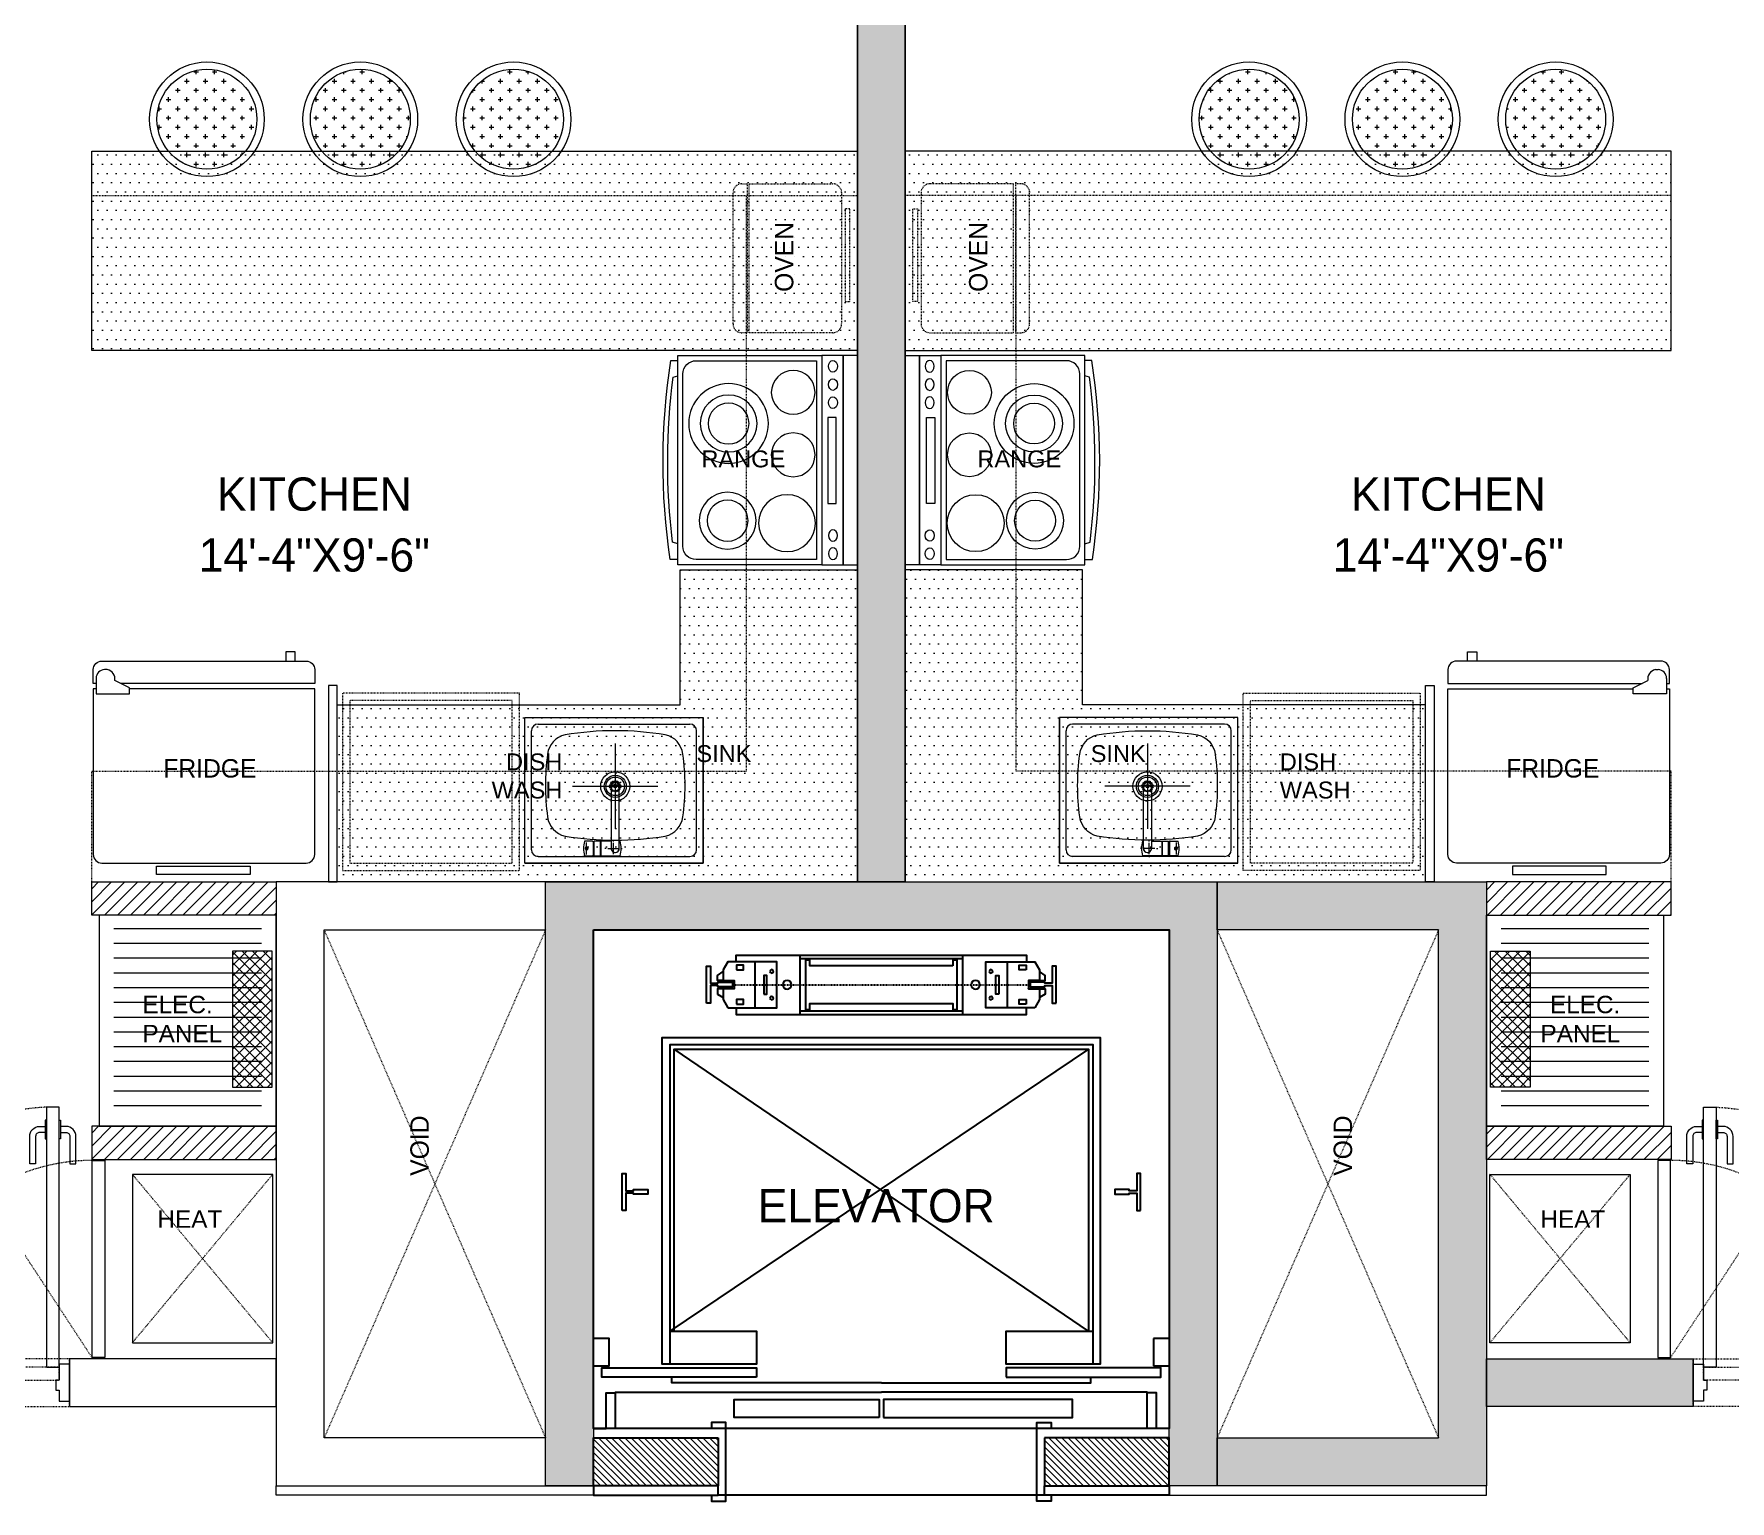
# Model space of a CAD drawing. Header units: inches. Extents: x 0 to 2865, y 0 to 4378.
# Drawn here: x 1393 to 1622.8, y 3998.7 to 4197.4 of the extents above; entities that cross this region are included whole.
import ezdxf

# ---------------------------------------------------------------- set-up
doc = ezdxf.new("R2010")
doc.units = ezdxf.units.IN
doc.linetypes.add('CLINE', pattern=[1.05, 0.6, -0.125, 0.2, -0.125])
doc.linetypes.add('HIDDEN', pattern=[0.375, 0.25, -0.125])
for name, color, linetype in [('A-ELEVATOR', 9, 'Continuous'), ('A-WALL-EXTR', 2, 'Continuous'), ('A-WALL-INTR', 4, 'Continuous'), ('I-FURN', 8, 'Continuous'), ('I-Furn Text', 7, 'Continuous'), ('TTEXT', 7, 'Continuous')]:
    doc.layers.add(name, color=color, linetype=linetype)
for name, color, linetype, lineweight in [('A-WALL', 113, 'Continuous', 9), ('I-DOOR', 6, 'Continuous', 20), ('I-FIXTURE', 8, 'Continuous', 5), ('l-FIXTURE', 7, 'Continuous', 5)]:
    doc.layers.add(name, color=color, linetype=linetype, lineweight=lineweight)
doc.styles.add('1 by 8 new', font='GOTHIC.TTF', dxfattribs={"height": 4.5})
doc.styles.add('A-ARCH-B01FL$0$Annotative', font='arial.ttf')
pattern_1 = [(135, (-3281.5114, 36102.94255), (-0.441941738, -0.441941738), [])]
pattern_2 = [(360, (737.8854, 8090.2524), (5e-16, 2), [])]
pattern_3 = [(0, (-2853.3703, 3233.5516), (0.625, 1.25), [0, -1.25])]
pattern_4 = [(0, (-2850.0593, 3233.5516), (0.625, 1.25), [0, -1.25])]
pattern_5 = [(0, (-18856.601, 1968.5497), (1.25, 1.25), [0.625, -1.875]), (90, (-18856.2885, 1968.2372), (-1.25, 1.25), [0.625, -1.875])]
pattern_6 = [(225, (-17595.7294, -287.9086), (0.88388348, -0.88388348), [])]
pattern_7 = [(45, (-1260.5484, 3242.0014), (-0.70710678, 0.70710678), []), (135, (-1260.5484, 3242.0014), (-0.70710678, -0.70710678), [])]
pattern_8 = [(225, (-17595.7294, -254.8259), (0.88388348, -0.88388348), [])]

# ---------------------------------------------------------------- blocks, each defined once
blk = doc.blocks.new('D2')
at = {"layer": 'A-WALL-EXTR', "color": 8, "linetype": 'HIDDEN', "lineweight": 5, "ltscale": 0.1, "transparency": 33554636}
for points in [[(0.35, 32.35), (0.35, 34.84), (0.2, 34.84), (0.2, 32.35)], [(2.1, 1.39), (2.1, 36.61), (0.35, 36.61), (0.35, 1.39)], [(2.1, 32.35), (2.1, 34.84), (2.25, 34.84), (2.25, 32.35)]]:
    blk.add_lwpolyline(points, close=True, dxfattribs=at)
for points in [[(0.2, 33.19), (-0.58, 33.19, 0.414214), (-1.1, 32.67), (-1.1, 28.92), (-1.92, 28.92), (-1.92, 32.67, -0.414214), (-0.58, 34), (0.2, 34)], [(2.25, 33.19), (3.02, 33.19, -0.414214), (3.54, 32.67), (3.54, 28.92), (4.36, 28.92), (4.36, 32.67, 0.414214), (3.02, 34), (2.25, 34)]]:
    blk.add_lwpolyline(points, format="xyb", dxfattribs=at)
blk.add_arc((2.07, 1.31), 35.3, 2.9704, 89.9487, dxfattribs=at)
at = {"layer": 'I-DOOR', "color": 6, "lineweight": 5, "transparency": 33554636}
for points in [[(0.35, 36.61), (0.35, 36.14), (-1.01, 36.14), (-1.01, 36.61), (-2.5, 36.61), (-2.5, 38), (2.5, 38), (2.5, 36.61)], [(2.1, 1.39), (37.31, 1.39), (37.31, 3.14), (2.1, 3.14)], [(33.05, 3.14), (35.54, 3.14), (35.54, 3.29), (33.05, 3.29)], [(0.35, 1.39), (0.35, 1.86), (-1.01, 1.86), (-1.01, 1.39), (-2.5, 1.39), (-2.5, 0), (2.5, 0), (2.5, 1.39)], [(33.05, 1.39), (35.54, 1.39), (35.54, 1.24), (33.05, 1.24)]]:
    blk.add_lwpolyline(points, close=True, dxfattribs=at)
for points in [[(33.89, 3.29), (33.89, 4.07, 0.414214), (33.37, 4.59), (29.63, 4.59), (29.63, 5.4), (33.37, 5.4, -0.414214), (34.71, 4.07), (34.71, 3.29)], [(33.89, 1.24), (33.89, 0.46, -0.414214), (33.37, -0.05), (29.63, -0.05), (29.63, -0.87), (33.37, -0.87, 0.414214), (34.71, 0.46), (34.71, 1.24)]]:
    blk.add_lwpolyline(points, format="xyb", dxfattribs=at)
blk = doc.blocks.new('ELEV_CWT')
at = {"linetype": 'Continuous'}
for p, q in [((-434.5, 79), (-434.5, -79)), ((-279.5, 102), (-279.5, -102)), ((-279.5, 90), (279.5, 90)), ((279.5, -102), (279.5, 102)), ((434.5, 79), (434.5, -79)), ((-279.5, -90), (279.5, -90))]:
    blk.add_line(p, q, dxfattribs=at)
at = {"linetype": 'CLINE'}
blk.add_line((-512.5, 0), (512.5, 0), dxfattribs=at)
for points in [[(-601.5, 63), (-601.5, -64), (-588.5, -64), (-588.5, -5), (-562.5, -5), (-562.5, -9), (-512.5, -9), (-512.5, 7), (-562.5, 7), (-562.5, 3), (-588.5, 3), (-588.5, 63)], [(-528.5, 79), (-359.5, 79), (-359.5, -79), (-528.5, -79), (-544.5, -51), (-544.5, -14), (-506.5, -14), (-506.5, 14), (-544.5, 14), (-544.5, 51), (-528.5, 79)], [(-498.5, 67), (-474.5, 67), (-474.5, 51), (-498.5, 51)], [(528.5, 79), (359.5, 79), (359.5, -79), (528.5, -79), (544.5, -51), (544.5, -14), (506.5, -14), (506.5, 14), (544.5, 14), (544.5, 51), (528.5, 79)], [(498.5, 67), (474.5, 67), (474.5, 51), (498.5, 51)], [(601.5, 63), (601.5, -64), (588.5, -64), (588.5, -5), (562.5, -5), (562.5, -9), (512.5, -9), (512.5, 7), (562.5, 7), (562.5, 3), (588.5, 3), (588.5, 63)], [(-404.5, 32), (-394.5, 32), (-394.5, -32), (-404.5, -32)], [(404.5, 32), (394.5, 32), (394.5, -32), (404.5, -32)], [(-498.5, -51), (-474.5, -51), (-474.5, -67), (-498.5, -67)], [(498.5, -51), (474.5, -51), (474.5, -67), (498.5, -67)]]:
    blk.add_lwpolyline(points, close=True)
for points in [[(-499.5, 79), (-499.5, 102), (499.5, 102), (499.5, 79)], [(-544.5, 14), (-563.5, 14), (-563.5, 32), (-544.5, 44)], [(544.5, 14), (563.5, 14), (563.5, 32), (544.5, 44)], [(-544.5, -14), (-563.5, -14), (-563.5, -32), (-544.5, -45)], [(544.5, -14), (563.5, -14), (563.5, -32), (544.5, -45)], [(-499.5, -79), (-499.5, -102), (499.5, -102), (499.5, -79)]]:
    blk.add_lwpolyline(points)
at = {"linetype": 'Continuous'}
blk.add_lwpolyline([(245.5, -65), (-246.5, -65), (-246.5, -85), (-261.5, -85), (-261.5, 85), (-246.5, 85), (-246.5, 65), (245.5, 65), (245.5, 85), (260.5, 85), (260.5, -85), (245.5, -85)], close=True, dxfattribs=at)
for centre, radius in [((-377.5, 46), 6), ((-324.5, 0), 15), ((324.5, 0), 15), ((377.5, 46), 6), ((-377.5, -46), 6), ((377.5, -46), 6)]:
    blk.add_circle(centre, radius, dxfattribs=at)
for centre, start, end in [((-507.5, 13), 0, 90), ((507.5, 13), 90, 180), ((-507.5, -13), 270, 0), ((507.5, -13), 180, 270)]:
    blk.add_arc(centre, 1, start, end, dxfattribs=at)
blk = doc.blocks.new('range')
at = {"layer": 'I-FIXTURE', "lineweight": 5}
for points in [[(-15, 0), (15, 0), (15, -2.04), (-15, -2.04)], [(-15, -2.04), (15, -2.04), (15, -5.11), (-15, -5.11)], [(-15, -25.76), (15, -25.76), (15, -5.11), (-15, -5.11)]]:
    blk.add_lwpolyline(points, close=True, dxfattribs=at)
at = {"layer": 'I-FIXTURE', "color": 8, "lineweight": 5}
blk.add_lwpolyline([(-6.21, -3.03), (6.11, -3.03), (6.11, -4.23), (-6.21, -4.23)], close=True, dxfattribs=at)
at = {"layer": 'I-FIXTURE', "lineweight": 5}
blk.add_lwpolyline([(-12.36, -25.02), (12.36, -25.02, 0.414214), (14.26, -23.12), (14.26, -5.85), (-14.26, -5.85), (-14.26, -23.12, 0.414214)], format="xyb", close=True, dxfattribs=at)
for points in [[(-14.26, -25.76), (-14.27, -26.83, 0.076117), (14.3, -26.74, -0.006797), (14.3, -25.76, -1.314356)], [(-12, -25.76), (-11.78, -26.49, 0.063439), (11.91, -26.41), (12.07, -25.76)]]:
    blk.add_lwpolyline(points, format="xyb", dxfattribs=at)
at = {"layer": 'I-FIXTURE', "color": 8, "lineweight": 5}
for centre, radius in [((-9.04, -10.08), 4.08), ((0.76, -9.2), 3.14), ((9.71, -9.2), 3.14), ((-8.68, -18.61), 4.08), ((5.25, -18.47), 5.72), ((5.25, -18.47), 4.08), ((-8.68, -18.61), 2.93), ((5.25, -18.47), 2.93)]:
    blk.add_circle(centre, radius, dxfattribs=at)
for centre in [(-13.41, -3.51), (-10.81, -3.51)]:
    blk.add_ellipse(centre, major_axis=(-0.834, 0), ratio=0.773413, dxfattribs=at)
at = {"layer": 'I-FIXTURE', "color": 8, "lineweight": 5, "extrusion": (0, 0, -1)}
for centre in [(8.24, -3.51), (10.84, -3.51), (13.45, -3.51)]:
    blk.add_ellipse(centre, major_axis=(0.834, 0), ratio=0.773413, dxfattribs=at)

msp = doc.modelspace()

# ---------------------------------------------------------------- hatches: boundary and pattern name
at = {"layer": 'A-WALL', "lineweight": 5, "transparency": 33554636}
h = msp.add_hatch(color=8, dxfattribs=at)
h.dxf.hatch_style = 1
h.paths.add_polyline_path([(1504.55, 4316.97), (1511.05, 4316.97), (1511.05, 4082.55), (1504.55, 4082.55)])
h = msp.add_hatch(color=8, dxfattribs=at)
h.dxf.hatch_style = 1
h.paths.add_polyline_path([(1511.05, 4316.97), (1504.55, 4316.97), (1504.55, 4082.55), (1511.05, 4082.55)])
h = msp.add_hatch(dxfattribs=at)
h.set_pattern_fill('ANSI31', color=8, scale=10, angle=180)
h.set_pattern_definition(pattern_8)
h.paths.add_polyline_path([(1425.8, 4082.55), (1425.8, 4078.05), (1400.8, 4078.05), (1400.8, 4082.55)])
h = msp.add_hatch(color=8, dxfattribs=at)
h.dxf.hatch_style = 1
h.paths.add_polyline_path([(1468.8, 4000.74), (1462.3, 4000.74), (1462.3, 4082.55), (1553.3, 4082.55), (1553.3, 4000.74), (1546.8, 4000.74), (1546.8, 4076.05), (1468.8, 4076.05)])
h = msp.add_hatch(color=8, dxfattribs=at)
h.dxf.hatch_style = 1
h.paths.add_polyline_path([(1553.3, 4082.55), (1589.8, 4082.55), (1589.8, 4000.74), (1553.3, 4000.74), (1553.3, 4007.24), (1583.3, 4007.24), (1583.3, 4076.05), (1553.3, 4076.05)])
h = msp.add_hatch(dxfattribs=at)
h.set_pattern_fill('ANSI31', color=8, scale=10, angle=180)
h.set_pattern_definition(pattern_8)
h.paths.add_polyline_path([(1589.8, 4082.55), (1589.8, 4078.05), (1614.8, 4078.05), (1614.8, 4082.55)])
h = msp.add_hatch(dxfattribs=at)
h.set_pattern_fill('ANSI31', color=8, scale=10, angle=180)
h.set_pattern_definition(pattern_6)
h.paths.add_polyline_path([(1425.8, 4044.97), (1425.8, 4049.47), (1400.8, 4049.47), (1400.8, 4044.97)])
h = msp.add_hatch(dxfattribs=at)
h.set_pattern_fill('ANSI31', color=8, scale=10, angle=180)
h.set_pattern_definition(pattern_6)
h.paths.add_polyline_path([(1589.8, 4044.97), (1589.8, 4049.47), (1614.8, 4049.47), (1614.8, 4044.97)])
h = msp.add_hatch(color=8, dxfattribs=at)
h.dxf.hatch_style = 1
h.paths.add_polyline_path([(1589.8, 4017.97), (1617.8, 4017.97), (1617.8, 4011.47), (1589.8, 4011.47)])
h = msp.add_hatch(dxfattribs=at)
h.set_pattern_fill('ANSI31', color=8, scale=5, angle=90)
h.set_pattern_definition(pattern_1)
h.paths.add_polyline_path([(1485.69, 4007.24), (1485.69, 4000.74), (1468.8, 4000.74), (1468.8, 4007.24)])
h = msp.add_hatch(dxfattribs=at)
h.set_pattern_fill('ANSI31', color=8, scale=5, angle=90)
h.set_pattern_definition(pattern_1)
h.paths.add_polyline_path([(1529.91, 4007.24), (1529.91, 4000.74), (1546.8, 4000.74), (1546.8, 4007.24)])
at = {"layer": 'A-WALL-EXTR', "linetype": 'HIDDEN', "lineweight": 5, "ltscale": 0.1, "transparency": 33554636}
h = msp.add_hatch(dxfattribs=at)
h.set_pattern_fill('_USER', color=8, angle=45, double=1, pattern_type=0)
h.set_pattern_definition(pattern_7)
h.paths.add_polyline_path([(1419.88, 4054.77), (1425.24, 4054.77), (1425.24, 4073.17), (1419.88, 4073.17)])
h = msp.add_hatch(dxfattribs=at)
h.set_pattern_fill('_USER', color=8, angle=45, double=1, pattern_type=0)
h.set_pattern_definition(pattern_7)
h.paths.add_polyline_path([(1595.72, 4054.77), (1590.36, 4054.77), (1590.36, 4073.17), (1595.72, 4073.17)])
at = {"layer": 'I-DOOR', "lineweight": 5, "transparency": 33554636}
h = msp.add_hatch(dxfattribs=at)
h.set_pattern_fill('CROSS', color=8, scale=5)
h.set_pattern_definition(pattern_5)
edge = h.paths.add_edge_path()
edge.add_arc((1416.42, 4185.88), 6.77, 0, 360)
h = msp.add_hatch(dxfattribs=at)
h.set_pattern_fill('CROSS', color=8, scale=5)
h.set_pattern_definition(pattern_5)
edge = h.paths.add_edge_path()
edge.add_arc((1437.2, 4185.88), 6.77, 0, 360)
h = msp.add_hatch(dxfattribs=at)
h.set_pattern_fill('CROSS', color=8, scale=5)
h.set_pattern_definition(pattern_5)
edge = h.paths.add_edge_path()
edge.add_arc((1457.97, 4185.88), 6.77, 0, 360)
h = msp.add_hatch(dxfattribs=at)
h.set_pattern_fill('CROSS', color=8, scale=5)
h.set_pattern_definition(pattern_5)
edge = h.paths.add_edge_path()
edge.add_arc((1557.63, 4185.88), 6.77, 0, 360)
h = msp.add_hatch(dxfattribs=at)
h.set_pattern_fill('CROSS', color=8, scale=5)
h.set_pattern_definition(pattern_5)
edge = h.paths.add_edge_path()
edge.add_arc((1578.4, 4185.88), 6.77, 0, 360)
h = msp.add_hatch(dxfattribs=at)
h.set_pattern_fill('CROSS', color=8, scale=5)
h.set_pattern_definition(pattern_5)
edge = h.paths.add_edge_path()
edge.add_arc((1599.17, 4185.88), 6.77, 0, 360)
at = {"layer": 'I-FURN', "lineweight": 5, "transparency": 33554636}
h = msp.add_hatch(dxfattribs=at)
h.set_pattern_fill('DOTS', color=8, scale=20, double=1)
h.set_pattern_definition(pattern_3)
h.paths.add_polyline_path([(1504.55, 4154.55), (1480.55, 4154.55), (1400.8, 4154.55), (1400.8, 4181.55), (1504.55, 4181.55)])
h = msp.add_hatch(dxfattribs=at)
h.set_pattern_fill('DOTS', color=8, scale=20, double=1)
h.set_pattern_definition(pattern_3)
h.paths.add_polyline_path([(1511.05, 4154.55), (1535.05, 4154.55), (1614.8, 4154.55), (1614.8, 4181.55), (1511.05, 4181.55)])
h = msp.add_hatch(dxfattribs=at)
h.set_pattern_fill('DOTS', color=8, scale=20, double=1)
h.set_pattern_definition(pattern_4)
h.paths.add_polyline_path([(1434.05, 4106.55), (1480.55, 4106.55), (1480.55, 4124.86), (1504.55, 4124.86), (1504.55, 4082.55), (1434.05, 4082.55)])
h = msp.add_hatch(dxfattribs=at)
h.set_pattern_fill('DOTS', color=8, scale=20, double=1)
h.set_pattern_definition(pattern_4)
h.paths.add_polyline_path([(1581.55, 4106.55), (1535.05, 4106.55), (1535.05, 4124.86), (1511.05, 4124.86), (1511.05, 4082.55), (1581.55, 4082.55)])
h = msp.add_hatch(dxfattribs=at)
h.set_pattern_fill('_USER', color=8, scale=2, pattern_type=0)
h.set_pattern_definition(pattern_2)
h.paths.add_polyline_path([(1423.8, 4050.74), (1423.8, 4076.47), (1403.8, 4076.47), (1403.8, 4050.74)])
h = msp.add_hatch(dxfattribs=at)
h.set_pattern_fill('_USER', color=8, scale=2, pattern_type=0)
h.set_pattern_definition(pattern_2)
h.paths.add_polyline_path([(1591.8, 4050.74), (1591.8, 4076.47), (1611.8, 4076.47), (1611.8, 4050.74)])

# ---------------------------------------------------------------- linework, layer by layer
at = {"layer": 'A-ELEVATOR', "color": 8, "transparency": 33554636}
for p, q in [((1468.8, 4008.52), (1468.8, 4076.05)), ((1535.89, 4059.89), (1479.12, 4021.71)), ((1535.89, 4021.71), (1479.71, 4059.89)), ((1546.8, 4020.72), (1544.67, 4020.72)), ((1544.67, 4020.72), (1544.67, 4016.98)), ((1544.67, 4016.98), (1546.8, 4016.98)), ((1529.91, 3999.47), (1485.69, 3999.47))]:
    msp.add_line(p, q, dxfattribs=at)
for points in [[(1479.12, 4021.71), (1490.89, 4021.71), (1490.89, 4017.22), (1478.1, 4017.22), (1478.1, 4061.5), (1537.46, 4061.5), (1537.46, 4017.22), (1524.71, 4017.22), (1524.71, 4021.71), (1536.48, 4021.71)], [(1536.48, 4017.18), (1536.48, 4060.48), (1479.12, 4060.48), (1479.12, 4017.22)], [(1479.71, 4021.71), (1479.71, 4059.89), (1535.89, 4059.89), (1535.89, 4021.71)], [(1468.8, 4016.98), (1470.92, 4016.98), (1470.92, 4020.72), (1468.8, 4020.72)], [(1507.8, 4014.7), (1479.4, 4014.7), (1479.4, 4015.45)], [(1507.8, 4014.7), (1536.2, 4014.7), (1536.2, 4015.45)], [(1468.8, 4008.52), (1470.53, 4008.52), (1470.53, 4013.32), (1471.79, 4013.32)], [(1471.79, 4008.52), (1471.79, 4013.44), (1507.8, 4013.44)], [(1543.81, 4008.52), (1543.81, 4013.44), (1507.8, 4013.44)], [(1546.8, 4008.52), (1545.07, 4008.52), (1545.07, 4013.32), (1543.81, 4013.32)]]:
    msp.add_lwpolyline(points, dxfattribs=at)
for points in [[(1472.66, 4038.05), (1472.66, 4043.05), (1473.18, 4043.05), (1473.18, 4040.72), (1474.2, 4040.72), (1474.2, 4040.88), (1476.17, 4040.88), (1476.17, 4040.25), (1474.2, 4040.25), (1474.2, 4040.41), (1473.18, 4040.41), (1473.18, 4038.05)], [(1542.93, 4038.05), (1542.93, 4043.05), (1542.42, 4043.05), (1542.42, 4040.72), (1541.4, 4040.72), (1541.4, 4040.88), (1539.43, 4040.88), (1539.43, 4040.25), (1541.4, 4040.25), (1541.4, 4040.41), (1542.42, 4040.41), (1542.42, 4038.05)], [(1490.89, 4015.45), (1469.91, 4015.45), (1469.91, 4016.71), (1490.89, 4016.71)], [(1524.71, 4015.45), (1545.69, 4015.45), (1545.69, 4016.71), (1524.71, 4016.71)], [(1507.52, 4009.98), (1487.88, 4009.98), (1487.88, 4012.42), (1507.52, 4012.42)], [(1508.08, 4009.98), (1533.72, 4009.98), (1533.72, 4012.42), (1508.08, 4012.42)]]:
    msp.add_lwpolyline(points, close=True, dxfattribs=at)
at = {"layer": 'A-WALL', "color": 8, "lineweight": 5, "transparency": 33554636}
for points in [[(1504.55, 4316.97), (1511.05, 4316.97), (1511.05, 4082.55), (1504.55, 4082.55)], [(1511.05, 4316.97), (1504.55, 4316.97), (1504.55, 4082.55), (1511.05, 4082.55)], [(1425.8, 4082.55), (1425.8, 4078.05), (1400.8, 4078.05), (1400.8, 4082.55)], [(1589.8, 4082.55), (1589.8, 4078.05), (1614.8, 4078.05), (1614.8, 4082.55)], [(1425.8, 4044.97), (1425.8, 4049.47), (1400.8, 4049.47), (1400.8, 4044.97)], [(1589.8, 4044.97), (1589.8, 4049.47), (1614.8, 4049.47), (1614.8, 4044.97)], [(1425.8, 4017.97), (1397.8, 4017.97), (1397.8, 4011.47), (1425.8, 4011.47)], [(1589.8, 4017.97), (1617.8, 4017.97), (1617.8, 4011.47), (1589.8, 4011.47)], [(1425.8, 4000.74), (1468.8, 4000.74), (1468.8, 3999.47), (1425.8, 3999.47)], [(1589.8, 4000.74), (1546.8, 4000.74), (1546.8, 3999.47), (1589.8, 3999.47)]]:
    msp.add_lwpolyline(points, close=True, dxfattribs=at)
for points in [[(1462.3, 4082.55), (1425.8, 4082.55), (1425.8, 4000.74), (1462.3, 4000.74), (1462.3, 4007.24), (1432.3, 4007.24), (1432.3, 4076.05), (1462.3, 4076.05), (1462.3, 4082.55)], [(1553.3, 4082.55), (1589.8, 4082.55), (1589.8, 4000.74), (1553.3, 4000.74), (1553.3, 4007.24), (1583.3, 4007.24), (1583.3, 4076.05), (1553.3, 4076.05), (1553.3, 4082.55)]]:
    msp.add_lwpolyline(points, dxfattribs=at)
at = {"layer": 'A-WALL', "color": 8, "transparency": 33554636}
msp.add_lwpolyline([(1468.8, 4000.74), (1462.3, 4000.74), (1462.3, 4082.55), (1553.3, 4082.55), (1553.3, 4000.74), (1546.8, 4000.74), (1546.8, 4076.05), (1468.8, 4076.05)], close=True, dxfattribs=at)
at = {"layer": 'A-WALL-EXTR', "color": 8, "linetype": 'HIDDEN', "lineweight": 5, "ltscale": 0.1, "transparency": 33554636}
for p, q in [((1400.8, 4175.55), (1504.55, 4175.55)), ((1614.8, 4175.55), (1511.05, 4175.55)), ((1432.3, 4076.05), (1462.3, 4007.24)), ((1462.3, 4076.05), (1432.3, 4007.24)), ((1583.3, 4076.05), (1553.3, 4007.24)), ((1553.3, 4076.05), (1583.3, 4007.24)), ((1406.32, 4020.13), (1425.33, 4042.94)), ((1425.33, 4020.13), (1406.32, 4042.94)), ((1609.27, 4020.13), (1590.26, 4042.94)), ((1590.26, 4020.13), (1609.27, 4042.94))]:
    msp.add_line(p, q, dxfattribs=at)
for points in [[(1489.6, 4156.95), (1488.9, 4156.95, -0.414214), (1487.7, 4158.15), (1487.7, 4175.94, -0.414214), (1488.9, 4177.14), (1489.6, 4177.14)], [(1501.21, 4156.95), (1489.87, 4156.95), (1489.87, 4177.14), (1501.21, 4177.14, -0.414214), (1502.41, 4175.94), (1502.41, 4158.15, -0.414214)], [(1514.38, 4156.95), (1525.73, 4156.95), (1525.73, 4177.14), (1514.38, 4177.14, 0.414214), (1513.19, 4175.94), (1513.19, 4158.15, 0.414214)], [(1526, 4156.95), (1526.7, 4156.95, 0.414214), (1527.89, 4158.15), (1527.89, 4175.94, 0.414214), (1526.7, 4177.14), (1526, 4177.14)]]:
    msp.add_lwpolyline(points, format="xyb", close=True, dxfattribs=at)
for points in [[(1400.8, 4082.55), (1400.8, 4097.55), (1489.55, 4097.55), (1489.55, 4175.55)], [(1614.8, 4082.55), (1614.8, 4097.55), (1526.05, 4097.55), (1526.05, 4175.55)]]:
    msp.add_lwpolyline(points, dxfattribs=at)
for points in [[(1502.9, 4161.2), (1503.54, 4161.2), (1503.54, 4173.74), (1502.9, 4173.74)], [(1512.7, 4161.2), (1512.06, 4161.2), (1512.06, 4173.74), (1512.7, 4173.74)], [(1397.8, 4017.97), (1359.8, 4017.97), (1359.8, 4011.47), (1397.8, 4011.47)], [(1617.8, 4017.97), (1655.8, 4017.97), (1655.8, 4011.47), (1617.8, 4011.47)]]:
    msp.add_lwpolyline(points, close=True, dxfattribs=at)
at = {"layer": 'A-WALL-EXTR', "color": 8, "linetype": 'HIDDEN', "lineweight": 5, "ltscale": 0.1, "transparency": 33554636, "elevation": 0}
for points in [[(1434.77, 4108.12), (1434.77, 4084.12), (1458.77, 4084.12), (1458.77, 4108.12)], [(1435.77, 4107.12), (1435.77, 4085.12), (1457.77, 4085.12), (1457.77, 4107.12)], [(1580.83, 4108.12), (1580.83, 4084.12), (1556.83, 4084.12), (1556.83, 4108.12)], [(1579.83, 4107.12), (1579.83, 4085.12), (1557.83, 4085.12), (1557.83, 4107.12)]]:
    msp.add_lwpolyline(points, close=True, dxfattribs=at)
at = {"layer": 'A-WALL-EXTR', "color": 8, "linetype": 'HIDDEN', "lineweight": 5, "ltscale": 0.1, "transparency": 33554636}
for points in [[(1400.85, 4018.12), (1386.27, 4040.36, -0.149888), (1400.85, 4044.83, -1.014959)], [(1614.75, 4018.12), (1629.33, 4040.36, 0.149888), (1614.75, 4044.83, 1.014959)]]:
    msp.add_lwpolyline(points, format="xyb", dxfattribs=at)
at = {"layer": 'A-WALL-INTR', "color": 8, "transparency": 33554636}
for points in [[(1484.77, 3999.47), (1484.77, 3998.68), (1486.74, 3998.68), (1486.74, 4009.31), (1484.77, 4009.31), (1484.77, 4008.52)], [(1530.83, 3999.47), (1530.83, 3998.68), (1528.86, 3998.68), (1528.86, 4009.31), (1530.83, 4009.31), (1530.83, 4008.52)]]:
    msp.add_lwpolyline(points, dxfattribs=at)
for points in [[(1485.69, 4007.24), (1485.69, 4000.74), (1468.8, 4000.74), (1468.8, 4007.24)], [(1529.91, 4007.24), (1529.91, 4000.74), (1546.8, 4000.74), (1546.8, 4007.24)], [(1485.69, 3999.47), (1485.69, 4000.74), (1468.8, 4000.74), (1468.8, 3999.47)], [(1529.91, 3999.47), (1529.91, 4000.74), (1546.8, 4000.74), (1546.8, 3999.47)]]:
    msp.add_lwpolyline(points, close=True, dxfattribs=at)
at = {"layer": 'Defpoints', "color": 8, "transparency": 33554636}
msp.add_lwpolyline([(1468.8, 4076.05), (1546.8, 4076.05), (1546.8, 4008.52), (1468.8, 4008.52)], close=True, dxfattribs=at)
at = {"layer": 'I-DOOR', "color": 8, "lineweight": 5, "transparency": 33554636}
for points in [[(1402.6, 4044.83), (1402.6, 4018.12), (1400.85, 4018.12), (1400.85, 4044.83)], [(1613, 4044.83), (1613, 4018.12), (1614.75, 4018.12), (1614.75, 4044.83)]]:
    msp.add_lwpolyline(points, close=True, dxfattribs=at)
for centre in [(1416.42, 4185.88), (1437.2, 4185.88), (1457.97, 4185.88), (1557.63, 4185.88), (1578.4, 4185.88), (1599.17, 4185.88)]:
    msp.add_circle(centre, 6.77, dxfattribs=at)
at = {"layer": 'I-FIXTURE', "color": 8, "lineweight": 5, "transparency": 33554636, "elevation": 0}
for points in [[(1422.27, 4084.69), (1422.27, 4083.56), (1409.59, 4083.56), (1409.59, 4084.69)], [(1593.32, 4084.69), (1593.32, 4083.56), (1606.01, 4083.56), (1606.01, 4084.69)]]:
    msp.add_lwpolyline(points, close=True, dxfattribs=at)
at = {"layer": 'I-FURN', "color": 8, "lineweight": 5, "transparency": 33554636}
for p, q in [((1401.4, 4110.13, 0), (1401.4, 4108.06, 0)), ((1402.9, 4111.33, 0), (1402.54, 4111.34, 0)), ((1405.93, 4108.84, 0), (1403.95, 4109.83, 0)), ((1609.66, 4108.84, 0), (1611.65, 4109.83, 0)), ((1612.69, 4111.33, 0), (1613.06, 4111.34, 0)), ((1614.2, 4110.13, 0), (1614.2, 4108.06, 0)), ((1401.4, 4108.06, 0), (1405.93, 4108.06, 0)), ((1405.93, 4108.06, 0), (1405.93, 4108.84, 0)), ((1609.66, 4108.06, 0), (1609.66, 4108.84, 0)), ((1614.2, 4108.06, 0), (1609.66, 4108.06, 0))]:
    msp.add_line(p, q, dxfattribs=at)
for points in [[(1504.55, 4154.55), (1504.55, 4154.55), (1480.55, 4154.55), (1480.55, 4154.55), (1400.8, 4154.55), (1400.8, 4181.55), (1504.55, 4181.55)], [(1511.05, 4154.55), (1511.05, 4154.55), (1535.05, 4154.55), (1535.05, 4154.55), (1614.8, 4154.55), (1614.8, 4181.55), (1511.05, 4181.55)], [(1432.89, 4082.55), (1434.05, 4082.55), (1434.05, 4109.15), (1432.89, 4109.15)], [(1582.71, 4082.55), (1581.55, 4082.55), (1581.55, 4109.15), (1582.71, 4109.15)], [(1483.67, 4104.83), (1483.67, 4085.1), (1459.49, 4085.1), (1459.49, 4104.83)], [(1531.93, 4104.83), (1531.93, 4085.1), (1556.11, 4085.1), (1556.11, 4104.83)], [(1425.8, 4049.47), (1425.8, 4078.05), (1401.8, 4078.05), (1401.8, 4049.47)], [(1589.8, 4049.47), (1589.8, 4078.05), (1613.8, 4078.05), (1613.8, 4049.47)], [(1419.88, 4054.77), (1425.24, 4054.77), (1425.24, 4073.17), (1419.88, 4073.17)], [(1595.72, 4054.77), (1590.36, 4054.77), (1590.36, 4073.17), (1595.72, 4073.17)], [(1406.32, 4020.13), (1425.33, 4020.13), (1425.33, 4042.94), (1406.32, 4042.94)], [(1609.27, 4020.13), (1590.26, 4020.13), (1590.26, 4042.94), (1609.27, 4042.94)]]:
    msp.add_lwpolyline(points, close=True, dxfattribs=at)
for points in [[(1434.05, 4106.55), (1480.55, 4106.55), (1480.55, 4124.86), (1504.55, 4124.86), (1504.55, 4082.55), (1434.05, 4082.55), (1434.05, 4106.55)], [(1581.55, 4106.55), (1535.05, 4106.55), (1535.05, 4124.86), (1511.05, 4124.86), (1511.05, 4082.55), (1581.55, 4082.55), (1581.55, 4106.55)]]:
    msp.add_lwpolyline(points, dxfattribs=at)
at = {"layer": 'I-FURN', "color": 8, "lineweight": 5, "transparency": 33554636, "elevation": 0}
for points in [[(1401.4, 4109.44), (1401.02, 4109.44), (1401.02, 4111.32, -0.414214), (1402.16, 4112.47), (1429.87, 4112.47, -0.414214), (1431.02, 4111.32), (1431.02, 4109.44), (1431.02, 4109.44)], [(1614.2, 4109.44), (1614.58, 4109.44), (1614.58, 4111.32, 0.414214), (1613.43, 4112.47), (1585.73, 4112.47, 0.414214), (1584.58, 4111.32), (1584.58, 4109.44), (1584.58, 4109.44)], [(1401.4, 4108.73), (1401.02, 4108.73), (1401.02, 4086.27, 0.414214), (1402.16, 4085.12), (1429.87, 4085.12, 0.414214), (1431.02, 4086.27), (1431.02, 4108.73), (1431.02, 4108.73)], [(1614.2, 4108.73), (1614.58, 4108.73), (1614.58, 4086.27, -0.414214), (1613.43, 4085.12), (1585.73, 4085.12, -0.414214), (1584.58, 4086.27), (1584.58, 4108.73), (1584.58, 4108.73)]]:
    msp.add_lwpolyline(points, format="xyb", dxfattribs=at)
for points in [[(1427.1, 4113.72), (1427.1, 4112.47), (1428.36, 4112.47), (1428.36, 4113.72)], [(1588.5, 4113.72), (1588.5, 4112.47), (1587.24, 4112.47), (1587.24, 4113.72)]]:
    msp.add_lwpolyline(points, close=True, dxfattribs=at)
for points in [[(1431.02, 4109.44), (1404.73, 4109.44)], [(1584.58, 4109.44), (1610.87, 4109.44)], [(1431.02, 4108.73), (1405.93, 4108.73)], [(1584.58, 4108.73), (1609.66, 4108.73)]]:
    msp.add_lwpolyline(points, dxfattribs=at)
at = {"layer": 'I-FURN', "color": 8, "lineweight": 5, "transparency": 33554636}
for centre in [(1416.42, 4185.88), (1437.2, 4185.88), (1457.97, 4185.88), (1557.63, 4185.88), (1578.4, 4185.88), (1599.17, 4185.88)]:
    msp.add_circle(centre, 7.77, dxfattribs=at)
for centre, radius, start, end in [((1402.65, 4110.09, 0), 1.25, 94.8447, 177.9952), ((1402.64, 4110.03, 0), 1.32, 351.1186, 78.4124), ((1612.96, 4110.03, 0), 1.32, 101.5876, 188.8814), ((1612.95, 4110.09, 0), 1.25, 2.0048, 85.1553)]:
    msp.add_arc(centre, radius, start, end, dxfattribs=at)
at = {"layer": 'l-FIXTURE', "color": 8, "lineweight": 5, "transparency": 33554636}
for p, q in [((1459.49, 4104.83), (1483.67, 4104.83)), ((1459.49, 4085.1), (1459.49, 4104.83)), ((1483.67, 4085.1), (1483.67, 4104.83)), ((1556.11, 4104.83), (1531.93, 4104.83)), ((1531.93, 4085.1), (1531.93, 4104.83)), ((1556.11, 4085.1), (1556.11, 4104.83)), ((1460.38, 4086.9), (1460.38, 4103.04)), ((1461.28, 4103.93), (1481.87, 4103.93)), ((1482.77, 4086.9), (1482.77, 4103.04)), ((1532.83, 4086.9), (1532.83, 4103.04)), ((1554.32, 4103.93), (1533.72, 4103.93)), ((1555.22, 4086.9), (1555.22, 4103.04)), ((1471.74, 4101.29), (1471.74, 4089.73)), ((1543.86, 4101.29), (1543.86, 4089.73)), ((1465.96, 4095.51), (1477.52, 4095.51)), ((1471.2, 4095.45), (1471.2, 4095.47)), ((1471.2, 4095.45), (1471.2, 4095.19)), ((1471.2, 4095.19), (1471.2, 4095.03)), ((1471.2, 4095.19), (1471.2, 4095.19)), ((1471.2, 4095.19), (1471.2, 4095.19)), ((1471.2, 4095.03), (1471.2, 4091.09)), ((1472.28, 4095.47), (1472.28, 4095.45)), ((1472.28, 4095.45), (1472.28, 4095.19)), ((1472.28, 4095.19), (1472.28, 4095.19)), ((1472.28, 4095.03), (1472.28, 4095.19)), ((1472.28, 4095.19), (1472.28, 4095.19)), ((1472.28, 4095.19), (1472.28, 4095.19)), ((1472.28, 4091.09), (1472.28, 4095.03)), ((1549.64, 4095.51), (1538.08, 4095.51)), ((1543.32, 4095.47), (1543.32, 4095.45)), ((1543.32, 4095.45), (1543.32, 4095.19)), ((1543.32, 4095.19), (1543.32, 4095.19)), ((1543.32, 4095.03), (1543.32, 4095.19)), ((1543.32, 4095.19), (1543.32, 4095.19)), ((1543.32, 4095.19), (1543.32, 4095.19)), ((1543.32, 4091.09), (1543.32, 4095.03)), ((1544.4, 4095.45), (1544.4, 4095.47)), ((1544.4, 4095.45), (1544.4, 4095.19)), ((1544.4, 4095.19), (1544.4, 4095.03)), ((1544.4, 4095.19), (1544.4, 4095.19)), ((1544.4, 4095.19), (1544.4, 4095.19)), ((1544.4, 4095.03), (1544.4, 4091.09)), ((1471.2, 4091.09), (1471.2, 4087.09)), ((1472.28, 4087.09), (1472.28, 4091.09)), ((1543.32, 4087.09), (1543.32, 4091.09)), ((1544.4, 4091.09), (1544.4, 4087.09)), ((1468.66, 4088.09), (1467.59, 4088.07)), ((1467.66, 4087.08), (1467.66, 4087.1)), ((1467.87, 4086.92), (1467.87, 4087.27)), ((1468.77, 4088.06), (1468.77, 4087.91)), ((1468.77, 4087.91), (1468.77, 4087.1)), ((1468.77, 4087.1), (1468.77, 4087.08)), ((1468.77, 4087.08), (1468.77, 4086.27)), ((1468.87, 4086.12), (1468.87, 4088.07)), ((1469.75, 4088.09), (1468.89, 4088.09)), ((1469.75, 4086.09), (1469.75, 4088.09)), ((1469.77, 4088.07), (1469.75, 4088.09)), ((1469.77, 4086.11), (1469.77, 4088.07)), ((1469.77, 4088.07), (1469.77, 4086.11)), ((1471.2, 4088.09), (1469.78, 4088.09)), ((1470.53, 4087.09), (1470.32, 4087.09)), ((1470.72, 4087.09), (1472.26, 4087.09)), ((1471.49, 4088.05), (1471.49, 4088.27)), ((1471.49, 4086.32), (1471.49, 4087.86)), ((1472.4, 4088.09), (1472.28, 4088.09)), ((1472.45, 4087.09), (1472.66, 4087.09)), ((1543.14, 4087.09), (1542.93, 4087.09)), ((1543.2, 4088.09), (1543.32, 4088.09)), ((1544.87, 4087.09), (1543.34, 4087.09)), ((1544.11, 4088.05), (1544.11, 4088.27)), ((1544.11, 4086.32), (1544.11, 4087.86)), ((1544.4, 4088.09), (1545.81, 4088.09)), ((1545.07, 4087.09), (1545.28, 4087.09)), ((1545.83, 4088.07), (1545.85, 4088.09)), ((1545.83, 4086.11), (1545.83, 4088.07)), ((1545.83, 4088.07), (1545.83, 4086.11)), ((1545.85, 4086.09), (1545.85, 4088.09)), ((1545.85, 4088.09), (1546.71, 4088.09)), ((1546.73, 4086.12), (1546.73, 4088.07)), ((1546.83, 4088.06), (1546.83, 4087.91)), ((1546.83, 4087.91), (1546.83, 4087.1)), ((1546.83, 4087.1), (1546.83, 4087.08)), ((1546.83, 4087.08), (1546.83, 4086.27)), ((1546.94, 4088.09), (1548.01, 4088.07)), ((1547.72, 4086.92), (1547.72, 4087.27)), ((1547.93, 4087.08), (1547.93, 4087.1)), ((1459.49, 4085.1), (1483.67, 4085.1)), ((1461.28, 4086), (1481.87, 4086)), ((1467.59, 4086.11), (1468.66, 4086.09)), ((1468.77, 4086.27), (1468.77, 4086.12)), ((1468.89, 4086.1), (1469.75, 4086.09)), ((1469.75, 4086.09), (1469.77, 4086.11)), ((1469.78, 4086.09), (1472.4, 4086.09)), ((1471.49, 4086.13), (1471.49, 4085.92)), ((1556.11, 4085.1), (1531.93, 4085.1)), ((1554.32, 4086), (1533.72, 4086)), ((1545.81, 4086.09), (1543.2, 4086.09)), ((1544.11, 4086.13), (1544.11, 4085.92)), ((1545.85, 4086.09), (1545.83, 4086.11)), ((1546.71, 4086.1), (1545.85, 4086.09)), ((1546.83, 4086.27), (1546.83, 4086.12)), ((1548.01, 4086.11), (1546.94, 4086.09))]:
    msp.add_line(p, q, dxfattribs=at)
for points in [[(1481.2, 4095.62, 0.035466), (1480.91, 4099.87, 0.319418), (1478.53, 4102.49, 0.039767), (1471.74, 4103.04, 0.039767), (1464.94, 4102.49, 0.319418), (1462.57, 4099.87, 0.035466), (1462.28, 4095.62, 0.035466), (1462.57, 4091.37, 0.319418), (1464.94, 4088.76, 0.039767), (1471.74, 4088.21, 0.039767), (1478.53, 4088.76, 0.319418), (1480.91, 4091.37, 0.035466)], [(1534.4, 4095.62, -0.035466), (1534.69, 4099.87, -0.319418), (1537.06, 4102.49, -0.039767), (1543.86, 4103.04, -0.039767), (1550.65, 4102.49, -0.319418), (1553.03, 4099.87, -0.035466), (1553.32, 4095.62, -0.035466), (1553.03, 4091.37, -0.319418), (1550.65, 4088.76, -0.039767), (1543.86, 4088.21, -0.039767), (1537.06, 4088.76, -0.319418), (1534.69, 4091.37, -0.035466)]]:
    msp.add_lwpolyline(points, format="xyb", close=True, dxfattribs=at)
for centre, radius in [((1471.74, 4095.51), 1.97), ((1471.74, 4095.51), 1.5), ((1471.74, 4095.51), 1.26), ((1471.08, 4095.66), 0.0925), ((1471.21, 4095.93), 0.0925), ((1471.45, 4096.12), 0.0925), ((1471.74, 4095.51), 0.209), ((1471.74, 4096.19), 0.0925), ((1472.03, 4096.12), 0.0925), ((1472.26, 4095.93), 0.0925), ((1472.39, 4095.66), 0.0925), ((1543.86, 4095.51), 1.97), ((1543.86, 4095.51), 1.5), ((1543.86, 4095.51), 1.26), ((1543.2, 4095.66), 0.0925), ((1543.33, 4095.93), 0.0925), ((1543.57, 4096.12), 0.0925), ((1543.86, 4095.51), 0.209), ((1543.86, 4096.19), 0.0925), ((1544.15, 4096.12), 0.0925), ((1544.39, 4095.93), 0.0925), ((1544.52, 4095.66), 0.0925), ((1471.08, 4095.36), 0.0925), ((1471.21, 4095.09), 0.0925), ((1471.45, 4094.91), 0.0925), ((1471.74, 4094.84), 0.0925), ((1472.03, 4094.91), 0.0925), ((1472.26, 4095.09), 0.0925), ((1472.39, 4095.36), 0.0925), ((1543.2, 4095.36), 0.0925), ((1543.33, 4095.09), 0.0925), ((1543.57, 4094.91), 0.0925), ((1543.86, 4094.84), 0.0925), ((1544.15, 4094.91), 0.0925), ((1544.39, 4095.09), 0.0925), ((1544.52, 4095.36), 0.0925)]:
    msp.add_circle(centre, radius, dxfattribs=at)
for centre, radius, start, end in [((1461.28, 4103.04), 0.897, 90, 180), ((1481.87, 4103.04), 0.897, 0, 90), ((1533.72, 4103.04), 0.897, 90, 180), ((1554.32, 4103.04), 0.897, 0, 90), ((1471.74, 4095.44), 0.542, 37.4978, 143.9645), ((1543.86, 4095.44), 0.542, 36.0355, 142.5022), ((1461.28, 4086.9), 0.897, 180, 270), ((1471.3, 4087.09), 3.85, 165.4593, 194.5407), ((1467.59, 4088.05), 0.0192, 91, 165.4593), ((1467.87, 4087.09), 0.21, 90.147, 177.0568), ((1467.87, 4087.09), 0.192, 89.9996, 180.0008), ((1467.87, 4087.09), 0.192, 179.9991, 270.0002), ((1467.87, 4087.09), 0.173, 89.8991, 179.9891), ((1467.87, 4087.09), 0.173, 180.0107, 270.1011), ((1448.08, 4087.62), 19.79, 359.086, 0.8212), ((1467.87, 4087.09), 0.192, 359.9991, 90.0002), ((1467.87, 4087.09), 0.173, 0.0107, 90.1011), ((1467.87, 4087.09), 0.173, 269.8991, 359.9891), ((1467.87, 4087.09), 0.192, 269.9996, 0.0008), ((1449.14, 4086.57), 18.73, 359.1297, 0.963), ((1469.1, 4087.09), 0.962, 104.0519, 110.0534), ((1468.89, 4088.07), 0.0192, 90.5, 180), ((1469.78, 4088.07), 0.0192, 90, 180), ((1471.74, 4087.09), 0.552, 167.6499, 180), ((1471.74, 4087.09), 0.552, 180, 12.6457), ((1471.74, 4087.09), 0.538, 180, 270), ((1471.74, 4087.09), 0.538, 270, 0), ((1472.4, 4088.07), 0.0192, 14.8495, 90), ((1468.7, 4087.09), 3.85, 345.1505, 14.8495), ((1481.87, 4086.9), 0.897, 270, 0), ((1533.72, 4086.9), 0.897, 180, 270), ((1546.9, 4087.09), 3.85, 165.1505, 194.8495), ((1543.2, 4088.07), 0.0192, 90, 165.1505), ((1543.86, 4087.09), 0.552, 167.3543, 0), ((1543.86, 4087.09), 0.538, 180, 270), ((1543.86, 4087.09), 0.538, 270, 0), ((1543.86, 4087.09), 0.552, 0, 12.3501), ((1545.81, 4088.07), 0.0192, 0, 90), ((1546.71, 4088.07), 0.0192, 0, 89.5), ((1546.5, 4087.09), 0.962, 69.9466, 75.9481), ((1547.72, 4087.09), 0.192, 89.9998, 180.0009), ((1547.72, 4087.09), 0.192, 179.9992, 270.0004), ((1547.72, 4087.09), 0.173, 89.8989, 179.9893), ((1547.72, 4087.09), 0.173, 180.0109, 270.1009), ((1567.52, 4087.62), 19.79, 179.1788, 180.914), ((1566.46, 4086.57), 18.73, 179.037, 180.8703), ((1547.72, 4087.09), 0.21, 2.9432, 89.853), ((1547.72, 4087.09), 0.192, 359.9992, 90.0004), ((1547.73, 4087.09), 0.173, 0.0109, 90.1009), ((1547.73, 4087.09), 0.173, 269.8989, 359.9893), ((1547.72, 4087.09), 0.192, 269.9998, 0.0009), ((1548.01, 4088.05), 0.0192, 14.5407, 89), ((1544.3, 4087.09), 3.85, 345.4593, 14.5407), ((1554.32, 4086.9), 0.897, 270, 0), ((1467.59, 4086.13), 0.0192, 194.5407, 269), ((1469.1, 4087.09), 0.962, 249.9466, 255.9481), ((1468.89, 4086.12), 0.0192, 180, 269.5), ((1469.78, 4086.11), 0.0192, 180, 270), ((1471.49, 4087.09), 1.04, 254.3575, 285.6425), ((1471.49, 4087.09), 1.04, 254.3575, 270), ((1472.4, 4086.11), 0.0192, 270, 345.1505), ((1543.2, 4086.11), 0.0192, 194.8495, 270), ((1544.11, 4087.09), 1.04, 254.3575, 285.6425), ((1544.11, 4087.09), 1.04, 270, 285.6425), ((1545.81, 4086.11), 0.0192, 270, 0), ((1546.71, 4086.12), 0.0192, 270.5, 0), ((1546.5, 4087.09), 0.962, 284.0519, 290.0534), ((1548.01, 4086.13), 0.0192, 271, 345.4593)]:
    msp.add_arc(centre, radius, start, end, dxfattribs=at)
for centre, major_axis, ratio, start_param, end_param in [((1471.74, 4095.45), (-0.538, 0), 0.984808, 5.665855, 6.248279), ((1471.74, 4095.19), (-0.538, 0), 0.984808, 3.141593, 6.283185), ((1471.74, 4095.19), (0.538, 0), 0.984808, 1.570796, 3.139661), ((1471.74, 4095.19), (0, -0.538), 1, 1.570796, 4.712389), ((1471.74, 4095.19), (0.538, 0), 0.984808, 0.034907, 3.106686), ((1471.74, 4095.19), (0.538, 0), 0.984808, 0.001931, 1.570796), ((1471.74, 4095.45), (-0.538, 0), 0.984808, 3.176499, 3.784542)]:
    msp.add_ellipse(centre, major_axis=major_axis, ratio=ratio, start_param=start_param, end_param=end_param, dxfattribs=at)
at = {"layer": 'l-FIXTURE', "color": 8, "lineweight": 5, "transparency": 33554636, "extrusion": (0, 0, -1)}
for centre, major_axis, ratio, start_param, end_param in [((1543.86, 4095.45), (0.538, 0), 0.984808, 3.176499, 3.784542), ((1543.86, 4095.19), (0.538, 0), 0.984808, 3.141593, 6.283185), ((1543.86, 4095.19), (-0.538, 0), 0.984808, 0.001931, 1.570796), ((1543.86, 4095.19), (0, -0.538), 1, 1.570796, 4.712389), ((1543.86, 4095.19), (-0.538, 0), 0.984808, 0.034907, 3.106686), ((1543.86, 4095.19), (-0.538, 0), 0.984808, 1.570796, 3.139661), ((1543.86, 4095.45), (0.538, 0), 0.984808, 5.665855, 6.248279)]:
    msp.add_ellipse(centre, major_axis=major_axis, ratio=ratio, start_param=start_param, end_param=end_param, dxfattribs=at)
at = {"layer": 'l-FIXTURE', "color": 8, "lineweight": 5, "transparency": 33554636}
for points, knots in [([(1471.2, 4095.19), (1471.2, 4095.19), (1471.2, 4095.19), (1471.2, 4095.19), (1471.2, 4095.19), (1471.2, 4095.19)], [0.791007, 0.791007, 0.791007, 0.791007, 0.8, 0.9, 1, 1, 1, 1]), ([(1472.28, 4095.19), (1472.28, 4095.19), (1472.28, 4095.19), (1472.28, 4095.19), (1472.28, 4095.19), (1472.28, 4095.19)], [0.791007, 0.791007, 0.791007, 0.791007, 0.8, 0.9, 1, 1, 1, 1]), ([(1543.32, 4095.19), (1543.32, 4095.19), (1543.32, 4095.19), (1543.32, 4095.19), (1543.32, 4095.19), (1543.32, 4095.19)], [0.791007, 0.791007, 0.791007, 0.791007, 0.8, 0.9, 1, 1, 1, 1]), ([(1544.4, 4095.19), (1544.4, 4095.19), (1544.4, 4095.19), (1544.4, 4095.19), (1544.4, 4095.19), (1544.4, 4095.19)], [0.791007, 0.791007, 0.791007, 0.791007, 0.8, 0.9, 1, 1, 1, 1]), ([(1467.68, 4087.08), (1467.68, 4087.08), (1467.68, 4087.08), (1467.67, 4087.08), (1467.67, 4087.08), (1467.66, 4087.08)], [0, 0, 0, 0, 0.5, 0.5, 1, 1, 1, 1]), ([(1467.87, 4087.29), (1467.87, 4087.29), (1467.87, 4087.29), (1467.87, 4087.29), (1467.87, 4087.29), (1467.87, 4087.29), (1467.87, 4087.29), (1467.87, 4087.29), (1467.87, 4087.3), (1467.87, 4087.3), (1467.87, 4087.3)], [0, 0, 0, 0, 0.081156, 0.164731, 0.250282, 0.37037, 0.500271, 0.686955, 0.85418, 1, 1, 1, 1]), ([(1468.77, 4088.06), (1468.77, 4088.06), (1468.77, 4088.07), (1468.77, 4088.07), (1468.76, 4088.07), (1468.76, 4088.07)], [0, 0, 0, 0, 0.5, 0.5, 1, 1, 1, 1]), ([(1546.83, 4088.06), (1546.83, 4088.06), (1546.83, 4088.07), (1546.83, 4088.07), (1546.83, 4088.07), (1546.84, 4088.07)], [0, 0, 0, 0, 0.5, 0.5, 1, 1, 1, 1]), ([(1547.73, 4087.29), (1547.73, 4087.29), (1547.73, 4087.29), (1547.73, 4087.29), (1547.73, 4087.29), (1547.73, 4087.29), (1547.73, 4087.29), (1547.73, 4087.29), (1547.73, 4087.3), (1547.73, 4087.3), (1547.73, 4087.3)], [0, 0, 0, 0, 0.081156, 0.164731, 0.250282, 0.37037, 0.500271, 0.686955, 0.85418, 1, 1, 1, 1]), ([(1547.92, 4087.08), (1547.92, 4087.08), (1547.92, 4087.08), (1547.93, 4087.08), (1547.93, 4087.08), (1547.93, 4087.08)], [0, 0, 0, 0, 0.5, 0.5, 1, 1, 1, 1]), ([(1468.76, 4086.11), (1468.76, 4086.11), (1468.77, 4086.11), (1468.77, 4086.12), (1468.77, 4086.12), (1468.77, 4086.12)], [0, 0, 0, 0, 0.5, 0.5, 1, 1, 1, 1]), ([(1546.84, 4086.11), (1546.83, 4086.11), (1546.83, 4086.11), (1546.83, 4086.12), (1546.83, 4086.12), (1546.83, 4086.12)], [0, 0, 0, 0, 0.5, 0.5, 1, 1, 1, 1])]:
    msp.add_open_spline(points, degree=3, knots=knots, dxfattribs=at)
for points in [[(1468.66, 4088.09), (1468.7, 4088.09), (1468.73, 4088.09), (1468.76, 4088.07)], [(1546.94, 4088.09), (1546.9, 4088.09), (1546.87, 4088.09), (1546.84, 4088.07)], [(1468.76, 4086.11), (1468.73, 4086.1), (1468.7, 4086.09), (1468.66, 4086.09)], [(1546.84, 4086.11), (1546.87, 4086.1), (1546.9, 4086.09), (1546.94, 4086.09)]]:
    msp.add_open_spline(points, degree=3, dxfattribs=at)

# ---------------------------------------------------------------- block references
at = {"layer": 'A-ELEVATOR', "color": 8, "transparency": 33554636, "xscale": -0.03937008148148134, "yscale": 0.03937008148148134, "zscale": 0.03937008148148134, "rotation": 180}
msp.add_blockref('ELEV_CWT', (1507.8, 4068.63), dxfattribs=at)
at = {"layer": 'I-DOOR', "color": 8, "lineweight": 5, "transparency": 33554636, "rotation": 90.00000000000001}
msp.add_blockref('D2', (1397.8, 4014.72), dxfattribs=at)
at = {"layer": 'I-DOOR', "color": 8, "lineweight": 5, "transparency": 33554636, "xscale": -1, "rotation": 270}
msp.add_blockref('D2', (1617.8, 4014.72), dxfattribs=at)
at = {"layer": 'I-FIXTURE', "color": 8, "lineweight": 5, "transparency": 33554636, "yscale": 0.9447823387400907, "zscale": 0.9447823387400907}
for p, xscale, rotation in [((1504.55, 4139.7), -0.9447823387400907, 270), ((1511.05, 4139.7), 0.9447823387400907, 90.00000000000001)]:
    msp.add_blockref('range', p, dxfattribs=dict(at, xscale=xscale, rotation=rotation))

# ---------------------------------------------------------------- texts
at = {"layer": 'I-FURN', "color": 8, "lineweight": 5, "transparency": 33554636, "char_height": 2.5, "width": 15.3889, "rotation": 90, "style": '1 by 8 new'}
for s, insert, attachment_point in [('OVEN', (1495.91, 4167.23), 8), ('OVEN', (1519.68, 4167.23), 2), ('VOID', (1443.98, 4046.83), 2), ('VOID', (1571.62, 4046.83), 8), ('VOID', (1571.62, 4046.83), 8)]:
    msp.add_mtext(s, dxfattribs=dict(at, insert=insert, attachment_point=attachment_point))
at = {"layer": 'I-FURN', "color": 8, "lineweight": 5, "transparency": 33554636, "char_height": 2.5, "width": 15.3889, "attachment_point": 8, "style": '1 by 8 new'}
for insert in [(1416.82, 4096.66, 0), (1598.78, 4096.66, 0)]:
    msp.add_mtext('FRIDGE', dxfattribs=dict(at, insert=insert))
at = {"layer": 'I-Furn Text', "color": 8, "lineweight": 5, "transparency": 33554636, "char_height": 4.5, "attachment_point": 2, "style": '1 by 8 new'}
for s, insert, width in [('KITCHEN', (1430.97, 4137.35), 50.4719), ('KITCHEN', (1584.63, 4137.35), 50.4719), ('14\'-4"X9\'-6"', (1430.97, 4129.1), 50.4719), ('14\'-4"X9\'-6"', (1584.63, 4129.1), 50.4719), ('ELEVATOR', (1507.1, 4040.94), 38.4719)]:
    msp.add_mtext(s, dxfattribs=dict(at, insert=insert, width=width))
at = {"layer": 'TTEXT', "color": 8, "lineweight": 5, "ltscale": 0.001, "transparency": 33554636, "char_height": 2.288, "style": 'A-ARCH-B01FL$0$Annotative'}
for s, width, heights, insert, attachment_point in [('RANGE', 12.0423, [4.57], (1483.42, 4139.85, 0), 4), ('RANGE', 12.0423, [4.57], (1532.18, 4139.85, 0), 6), ('SINK', 18.3148, [7.7], (1490.2, 4099.93, 0), 6), ('SINK', 18.3148, [7.7], (1536.17, 4099.93, 0), 4), ('DISH\\PWASH', 21.035, [15.25], (1464.58, 4096.9), 6), ('DISH\\PWASH', 21.035, [15.25], (1561.79, 4096.9), 4)]:
    msp.add_mtext_dynamic_manual_height_columns(s, width=width, gutter_width=0, heights=heights, dxfattribs=dict(at, insert=insert, attachment_point=attachment_point))
at = {"layer": 'TTEXT', "color": 8, "lineweight": 5, "ltscale": 0.001, "transparency": 33554636, "char_height": 2.361, "style": 'A-ARCH-B01FL$0$Annotative'}
for s, insert, attachment_point in [('ELEC.\\PPANEL', (1407.67, 4063.98), 4), ('ELEC.\\PPANEL', (1607.93, 4063.98), 6), ('HEAT ', (1409.71, 4036.88), 4), ('HEAT ', (1605.89, 4036.88), 6)]:
    msp.add_mtext(s, dxfattribs=dict(at, insert=insert, attachment_point=attachment_point))

doc.saveas('drawing.dxf')
